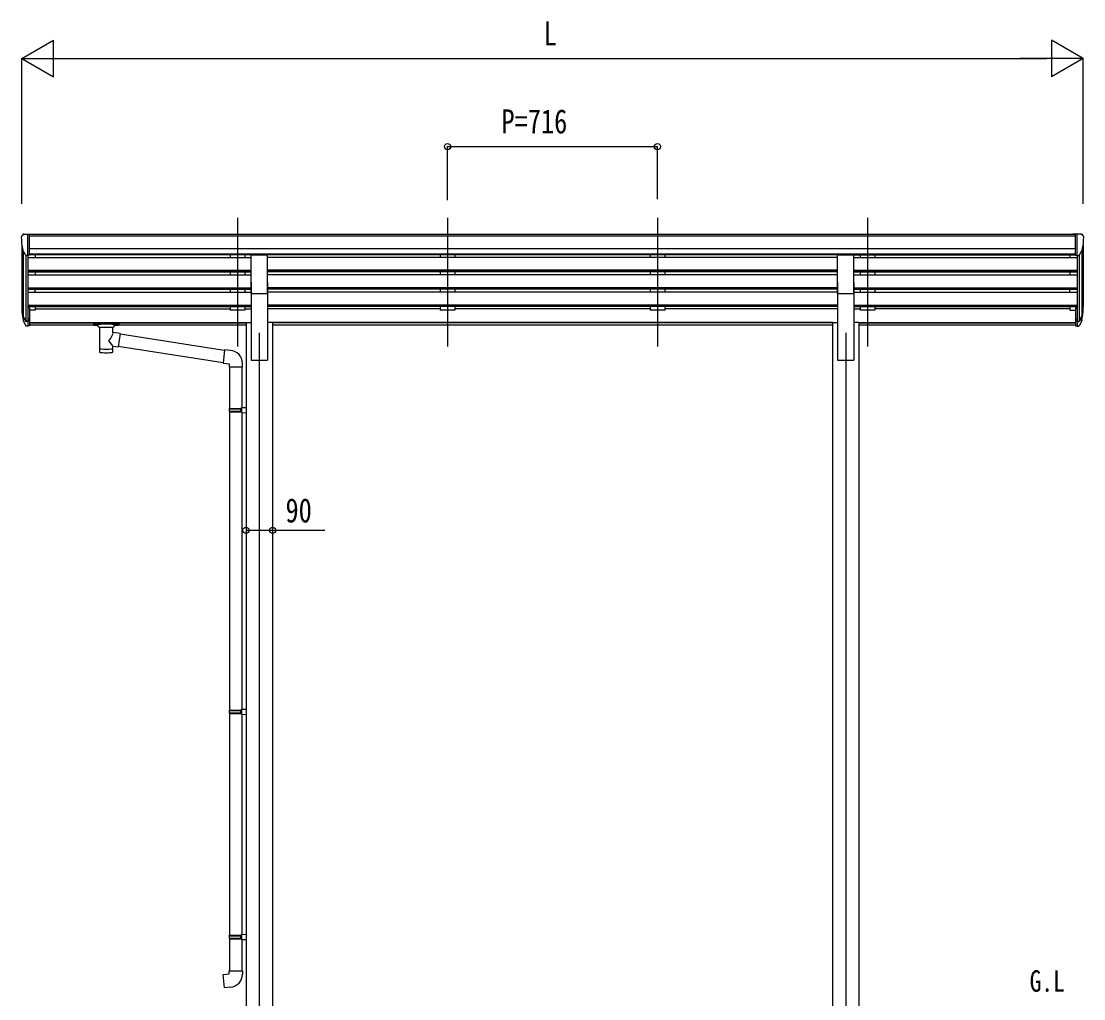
# Model space of a CAD drawing. Units: millimetres, scale not verified. Extents: x -10512 to 10512, y -7425 to 7425.
# Drawn here: x -4054 to -430, y -4675 to -1342 of the extents above; entities that cross this region are included whole.
import ezdxf
from ezdxf.enums import TextEntityAlignment as Align

# ---------------------------------------------------------------- set-up
doc = ezdxf.new("R2010")
doc.units = ezdxf.units.MM
doc.header["$LTSCALE"] = 30
for name, color, linetype in [('0-2_USER1', 3, 'Continuous'), ('0-3_YKK_12', 2, 'Continuous'), ('0-4_YKK_13', 4, 'Continuous'), ('0-5_YKK_A1', 4, 'Continuous'), ('0-6_YKK_D', 6, 'Continuous')]:
    doc.layers.add(name, color=color, linetype=linetype)
doc.styles.add('ＭＳ ゴシック', font='')
doc.styles.get('ＭＳ ゴシック').set_extended_font_data('MS Gothic')

msp = doc.modelspace()

# ---------------------------------------------------------------- linework, layer by layer
at = {"layer": '0-3_YKK_12'}
for p, q in [((-3315.92, -2011.47), (-3315.92, -2450.73)), ((-3315.92, -2011.47), (-3315.92, -2450.73)), ((-2599.92, -2011.47), (-2599.92, -2450.73)), ((-2599.92, -2011.47), (-2599.92, -2450.73)), ((-1883.92, -2011.47), (-1883.92, -2450.73)), ((-1883.92, -2011.47), (-1883.92, -2450.73)), ((-1167.92, -2011.47), (-1167.92, -2450.73)), ((-1167.92, -2011.47), (-1167.92, -2450.73)), ((-3241.92, -2404.04), (-3241.92, -5347.61)), ((-1241.92, -2404.04), (-1241.92, -5347.61))]:
    msp.add_line(p, q, dxfattribs=at)
at = {"layer": '0-4_YKK_13'}
for p, q in [((-4053.92, -2076.59), (-4053.92, -2077.22)), ((-4047.01, -2067.78), (-4051.08, -2073.59)), ((-4043.92, -2067.22), (-4046.25, -2067.36)), ((-4043.92, -2067.22), (-4025.42, -2067.22)), ((-4031.92, -2140.2), (-4031.92, -2067.22)), ((-4025.42, -2067.22), (-4015.42, -2067.3)), ((-4025.42, -2139.2), (-4025.42, -2067.22)), ((-4015.42, -2068.82), (-4015.42, -2067.3)), ((-458.42, -2067.22), (-468.42, -2067.3)), ((-468.42, -2068.82), (-468.42, -2067.3)), ((-458.42, -2139.2), (-458.42, -2067.22)), ((-439.92, -2067.22), (-458.42, -2067.22)), ((-451.92, -2140.2), (-451.92, -2067.22)), ((-439.92, -2067.22), (-437.59, -2067.36)), ((-436.83, -2067.78), (-432.76, -2073.59)), ((-429.92, -2076.59), (-429.92, -2077.22)), ((-4039.55, -2138.39), (-4048.82, -2122.32)), ((-3269.42, -2269.65), (-3269.42, -2137.85)), ((-3269.42, -2137.85), (-3214.42, -2137.85)), ((-3214.42, -2269.65), (-3214.42, -2137.85)), ((-1269.42, -2269.65), (-1269.42, -2137.85)), ((-1269.42, -2137.85), (-1214.42, -2137.85)), ((-1214.42, -2269.65), (-1214.42, -2137.85)), ((-444.3, -2138.39), (-435.02, -2122.32)), ((-4031.92, -2140.2), (-4037.13, -2139.88)), ((-4025.42, -2139.2), (-4031.92, -2139.2)), ((-458.42, -2139.2), (-451.92, -2139.2)), ((-451.92, -2140.2), (-446.71, -2139.88)), ((-3269.42, -2269.65), (-3214.42, -2269.65)), ((-1269.42, -2269.65), (-1214.42, -2269.65)), ((-4031.92, -2319.23), (-4031.92, -2381.12)), ((-4025.42, -2319.23), (-4031.92, -2319.23)), ((-4025.42, -2319.23), (-4025.42, -2380.3)), ((-458.42, -2319.23), (-458.42, -2380.3)), ((-458.42, -2319.23), (-451.92, -2319.23)), ((-451.92, -2319.23), (-451.92, -2381.12)), ((-4049.53, -2345.27), (-4039.36, -2364.45)), ((-4038.35, -2363.2), (-4048.11, -2344.78)), ((-445.49, -2363.2), (-435.73, -2344.78)), ((-434.31, -2345.27), (-444.48, -2364.45)), ((-4046.94, -2362.13), (-4039.36, -2379.62)), ((-4031.92, -2363.95), (-4037.06, -2363.95)), ((-4031.92, -2365.95), (-4036.77, -2365.95)), ((-4031.92, -2381.12), (-4036.77, -2381.12)), ((-4025.42, -2357.55), (-4031.92, -2357.55)), ((-4025.42, -2362.95), (-4031.92, -2362.95)), ((-4025.42, -2380.3), (-4031.92, -2380.3)), ((-3807.92, -2371.21), (-3807.92, -2376.97)), ((-3807.92, -2371.4), (-3807.92, -2372.94)), ((-3805.92, -2370.55), (-3722.92, -2370.55)), ((-3805.92, -2372.73), (-3722.92, -2372.73)), ((-3805.92, -2377.63), (-3791.42, -2377.63)), ((-3791.42, -2383.28), (-3791.42, -2376.73)), ((-3787.32, -2384.2), (-3787.34, -2469.64)), ((-3741.52, -2402.94), (-3741.52, -2384.2)), ((-3737.42, -2383.28), (-3737.42, -2376.73)), ((-3737.42, -2377.63), (-3722.92, -2377.63)), ((-3720.92, -2371.21), (-3720.92, -2376.97)), ((-458.42, -2357.55), (-451.92, -2357.55)), ((-458.42, -2362.95), (-451.92, -2362.95)), ((-458.42, -2380.3), (-451.92, -2380.3)), ((-451.92, -2363.95), (-446.79, -2363.95)), ((-451.92, -2365.95), (-447.08, -2365.95)), ((-451.92, -2381.12), (-447.08, -2381.12)), ((-436.9, -2362.13), (-444.48, -2379.62)), ((-3716.3, -2406.85), (-3741.53, -2402.94)), ((-3716.3, -2406.85), (-3723.32, -2452.11)), ((-3361.32, -2463.98), (-3716.62, -2408.86)), ((-3741.5, -2469.64), (-3741.53, -2448.97)), ((-3741.53, -2449.28), (-3723.32, -2452.11)), ((-3364.99, -2505.92), (-3723.05, -2450.37)), ((-3340.31, -2463.86), (-3361.15, -2462.04)), ((-3345.23, -2519.61), (-3299.23, -2519.61)), ((-3343.12, -2519.61), (-3343.12, -2661.68)), ((-3301.12, -2519.61), (-3301.12, -2659.12)), ((-3299.23, -2519.61), (-3299.23, -2508.69)), ((-3345.12, -2663.68), (-3344.12, -2661.68)), ((-3345.12, -2663.68), (-3301.12, -2663.68)), ((-3345.12, -2663.68), (-3345.12, -2671.68)), ((-3345.12, -2671.68), (-3301.12, -2671.68)), ((-3345.12, -2671.68), (-3344.12, -2673.68)), ((-3344.12, -2661.68), (-3301.12, -2661.68)), ((-3344.12, -2673.68), (-3301.12, -2673.68)), ((-3343.12, -2673.68), (-3343.12, -3690.37)), ((-3305.6, -2663.68), (-3306.03, -2661.68)), ((-3303.12, -2659.18), (-3287.12, -2658.71)), ((-3303.12, -2661.18), (-3303.12, -2659.18)), ((-3303.12, -2661.18), (-3301.12, -2661.18)), ((-3303.12, -2676.18), (-3303.12, -2674.18)), ((-3303.12, -2676.18), (-3287.12, -2676.65)), ((-3301.12, -2676.24), (-3301.12, -3687.81)), ((-3287.12, -2658.71), (-3287.12, -2676.65)), ((-3345.12, -3692.37), (-3344.12, -3690.37)), ((-3345.12, -3692.37), (-3301.12, -3692.37)), ((-3345.12, -3692.37), (-3345.12, -3700.37)), ((-3344.12, -3690.37), (-3301.12, -3690.37)), ((-3305.6, -3692.37), (-3306.03, -3690.37)), ((-3303.12, -3687.87), (-3287.12, -3687.4)), ((-3303.12, -3689.87), (-3303.12, -3687.87)), ((-3303.12, -3689.87), (-3301.12, -3689.87)), ((-3287.12, -3687.4), (-3287.12, -3705.34)), ((-3345.12, -3700.37), (-3301.12, -3700.37)), ((-3345.12, -3700.37), (-3344.12, -3702.37)), ((-3344.12, -3702.37), (-3301.12, -3702.37)), ((-3343.12, -3702.37), (-3343.12, -4458.05)), ((-3303.12, -3704.87), (-3303.12, -3702.87)), ((-3303.12, -3704.87), (-3287.12, -3705.34)), ((-3301.12, -3704.93), (-3301.12, -4455.49)), ((-3303.12, -4455.55), (-3287.12, -4455.08)), ((-3303.12, -4457.55), (-3303.12, -4455.55)), ((-3287.12, -4455.08), (-3287.12, -4473.02)), ((-3345.12, -4460.05), (-3344.12, -4458.05)), ((-3345.12, -4460.05), (-3301.12, -4460.05)), ((-3345.12, -4460.05), (-3345.12, -4468.05)), ((-3345.12, -4468.05), (-3301.12, -4468.05)), ((-3345.12, -4468.05), (-3344.12, -4470.05)), ((-3344.12, -4458.05), (-3301.12, -4458.05)), ((-3344.12, -4470.05), (-3301.12, -4470.05)), ((-3343.12, -4470.05), (-3343.12, -4580.05)), ((-3305.6, -4460.05), (-3306.03, -4458.05)), ((-3303.12, -4457.55), (-3301.12, -4457.55)), ((-3303.12, -4472.55), (-3303.12, -4470.55)), ((-3303.12, -4472.55), (-3287.12, -4473.02)), ((-3301.12, -4472.61), (-3301.12, -4580.05)), ((-3345.12, -4580.05), (-3299.12, -4580.05)), ((-3345.12, -4590.05), (-3345.12, -4580.05)), ((-3299.12, -4580.05), (-3299.12, -4590.97))]:
    msp.add_line(p, q, dxfattribs=at)
for points in [[(-3807.92, -2371.21), (-3807.88, -2371.02), (-3807.8, -2370.88), (-3807.7, -2370.79), (-3807.6, -2370.73), (-3807.48, -2370.68), (-3807.19, -2370.62), (-3806.7, -2370.57), (-3806.16, -2370.55), (-3805.92, -2370.55)], [(-3807.92, -2376.97), (-3807.88, -2377.16), (-3807.8, -2377.3), (-3807.7, -2377.4), (-3807.6, -2377.46), (-3807.48, -2377.5), (-3807.19, -2377.56), (-3806.7, -2377.61), (-3806.16, -2377.63), (-3805.92, -2377.63)], [(-3722.92, -2370.55), (-3722.57, -2370.55), (-3722.04, -2370.58), (-3721.59, -2370.63), (-3721.29, -2370.71), (-3721.12, -2370.8), (-3721, -2370.94), (-3720.93, -2371.12), (-3720.92, -2371.21)], [(-3722.92, -2377.63), (-3722.57, -2377.63), (-3722.04, -2377.6), (-3721.59, -2377.55), (-3721.29, -2377.48), (-3721.12, -2377.38), (-3721, -2377.24), (-3720.93, -2377.06), (-3720.92, -2376.97)], [(-3361.15, -2462.04), (-3365.16, -2507.86), (-3345.23, -2509.61), (-3345.23, -2519.61)], [(-3305.6, -2663.68), (-3305.6, -2671.68), (-3306.03, -2673.68)], [(-3303.12, -2674.18), (-3301.12, -2674.18), (-3301.12, -2661.18)], [(-3305.6, -3692.37), (-3305.6, -3700.37), (-3306.03, -3702.37)], [(-3303.12, -3702.87), (-3301.12, -3702.87), (-3301.12, -3689.87)], [(-3305.6, -4460.05), (-3305.6, -4468.05), (-3306.03, -4470.05)], [(-3303.12, -4470.55), (-3301.12, -4470.55), (-3301.12, -4457.55)], [(-3340.2, -4635.8), (-3361.04, -4637.62), (-3365.05, -4591.8), (-3345.12, -4590.05)]]:
    msp.add_lwpolyline(points, dxfattribs=at)
for centre, radius, start, end in [((-4050.92, -2076.59), 3, 93, 180), ((-3851.92, -2077.22), 202, 180, 192.90261), ((-4046.19, -2068.36), 1, 93.5, 145), ((-437.65, -2068.36), 1, 35, 86.5), ((-631.92, -2077.22), 202, 347.09739, 0), ((-432.92, -2076.59), 3, 0, 87), ((-4036.95, -2136.89), 3, 210, 266.5), ((-446.89, -2136.89), 3, 273.5, 330), ((-3963.26, -2323.11), 89.07, 174.49576, 194.41188), ((-3963.97, -2318.83), 88.05, 177.22392, 197.21071), ((-519.87, -2318.83), 88.05, 342.78929, 2.77608), ((-520.58, -2323.11), 89.07, 345.58812, 5.50424), ((-3918.7, -2326.05), 133.22, 183.27987, 195.71302), ((-565.14, -2326.05), 133.22, 344.28698, 356.72013), ((-4036.77, -2362.95), 3, 210, 270), ((-4036.77, -2378.12), 3, 210, 270), ((-4037.06, -2362.45), 1.5, 210, 270), ((-447.08, -2362.95), 3, 270, 330), ((-447.08, -2378.12), 3, 270, 330), ((-446.79, -2362.45), 1.5, 270, 330), ((-3344.23, -2508.69), 45, 0, 85), ((-3344.12, -4590.97), 45, 275, 0)]:
    msp.add_arc(centre, radius, start, end, dxfattribs=at)
for centre, major_axis, ratio, start_param, end_param in [((-3805.92, -2372.94), (2, 0), 0.109601, 1.5707963, 3.1415927), ((-3764.42, -2383.19), (27.06, 0), 0.069685, 3.1415927, 6.2831853), ((-3764.42, -2376.73), (27, 0), 0.070066, 6.2831853, 9.424778), ((-3753.42, -2380.71), (16, 0), 0.361356, 6.2636979, 6.2831853), ((-3722.92, -2372.94), (2, 0), 0.109601, 0, 1.5707963), ((-3764.43, -2429.48), (-22.81, -26.62), 0.234429, 1.6855472, 3.1268519), ((-3764.42, -2457.2), (22.91, 0), 0.122865, 3.1415927, 6.2831853), ((-3761.87, -2426.84), (20.32, -22.25), 0.045535, 0.0389954, 1.3075346), ((-3764.42, -2469.64), (22.92, 0), 0.101955, 3.1415499, 6.2833984)]:
    msp.add_ellipse(centre, major_axis=major_axis, ratio=ratio, start_param=start_param, end_param=end_param, dxfattribs=at)
at = {"layer": '0-5_YKK_A1'}
for p, q in [((-458.42, -2068.82), (-4025.42, -2068.82)), ((-458.42, -2074.04), (-4025.42, -2074.04)), ((-4051.92, -2105.57), (-4051.92, -2314.56)), ((-4046.95, -2125.56), (-4046.95, -2346.97)), ((-458.42, -2117.57), (-4025.42, -2117.57)), ((-458.42, -2135.42), (-4025.42, -2135.42)), ((-436.89, -2125.56), (-436.89, -2346.97)), ((-431.92, -2105.57), (-431.92, -2314.57)), ((-4037.92, -2139.73), (-4037.93, -2363.66)), ((-4031.92, -2140.2), (-4031.92, -2326.33)), ((-4031.92, -2147.28), (-3269.42, -2147.28)), ((-3269.42, -2138.67), (-4025.42, -2138.67)), ((-4006.92, -2138.67), (-4006.92, -2147.28)), ((-3340.92, -2138.67), (-3340.92, -2147.28)), ((-3290.92, -2138.67), (-3290.92, -2147.28)), ((-1269.42, -2138.67), (-3214.42, -2138.67)), ((-1269.42, -2147.28), (-3214.42, -2147.28)), ((-2624.92, -2138.67), (-2624.92, -2147.28)), ((-2574.92, -2138.67), (-2574.92, -2147.28)), ((-1908.92, -2138.67), (-1908.92, -2147.28)), ((-1858.92, -2138.67), (-1858.92, -2147.28)), ((-458.42, -2138.77), (-1214.42, -2138.77)), ((-1214.42, -2147.28), (-451.92, -2147.28)), ((-1192.92, -2138.67), (-1192.92, -2147.28)), ((-1142.92, -2138.67), (-1142.92, -2147.28)), ((-476.92, -2138.67), (-476.92, -2147.28)), ((-451.92, -2140.2), (-451.92, -2326.33)), ((-445.92, -2139.73), (-445.91, -2363.66)), ((-4031.92, -2190.93), (-3269.42, -2190.93)), ((-4031.92, -2192.12), (-3269.42, -2192.12)), ((-4031.92, -2196.46), (-3269.42, -2196.46)), ((-4031.92, -2206.47), (-3269.42, -2206.47)), ((-4006.92, -2196.46), (-4006.92, -2206.47)), ((-3340.92, -2196.46), (-3340.92, -2206.47)), ((-3290.92, -2196.46), (-3290.92, -2206.47)), ((-1269.42, -2190.93), (-3214.42, -2190.93)), ((-1269.42, -2192.12), (-3214.42, -2192.12)), ((-1269.42, -2196.46), (-3214.42, -2196.46)), ((-1269.42, -2206.47), (-3214.42, -2206.47)), ((-2624.92, -2196.46), (-2624.92, -2206.47)), ((-2574.92, -2196.46), (-2574.92, -2206.47)), ((-1908.92, -2196.46), (-1908.92, -2206.47)), ((-1858.92, -2196.46), (-1858.92, -2206.47)), ((-1214.42, -2190.93), (-451.92, -2190.93)), ((-1214.42, -2192.12), (-451.92, -2192.12)), ((-1214.42, -2196.46), (-451.92, -2196.46)), ((-1214.42, -2206.47), (-451.92, -2206.47)), ((-1192.92, -2196.46), (-1192.92, -2206.47)), ((-1142.92, -2196.46), (-1142.92, -2206.47)), ((-476.92, -2196.46), (-476.92, -2206.47)), ((-3269.42, -2231.38), (-3269.42, -2497.61)), ((-3214.42, -2231.38), (-3214.42, -2497.61)), ((-1269.42, -2231.38), (-1269.42, -2497.61)), ((-1214.42, -2231.38), (-1214.42, -2497.61)), ((-4031.92, -2250.12), (-3269.42, -2250.12)), ((-4031.92, -2251.31), (-3269.42, -2251.31)), ((-4031.92, -2255.65), (-3269.42, -2255.65)), ((-4031.92, -2265.66), (-3269.42, -2265.66)), ((-4006.92, -2265.66), (-4006.92, -2255.65)), ((-3340.92, -2255.65), (-3340.92, -2265.66)), ((-3290.92, -2255.65), (-3290.92, -2265.66)), ((-1269.42, -2250.12), (-3214.42, -2250.12)), ((-1269.42, -2251.31), (-3214.42, -2251.31)), ((-1269.42, -2255.65), (-3214.42, -2255.65)), ((-1269.42, -2265.66), (-3214.42, -2265.66)), ((-2624.92, -2255.65), (-2624.92, -2265.66)), ((-2574.92, -2255.65), (-2574.92, -2265.66)), ((-1908.92, -2255.65), (-1908.92, -2265.66)), ((-1858.92, -2255.65), (-1858.92, -2265.66)), ((-1214.42, -2250.12), (-451.92, -2250.12)), ((-1214.42, -2251.31), (-451.92, -2251.31)), ((-1214.42, -2255.65), (-451.92, -2255.65)), ((-1214.42, -2265.66), (-451.92, -2265.66)), ((-1192.92, -2255.65), (-1192.92, -2265.66)), ((-1142.92, -2255.65), (-1142.92, -2265.66)), ((-476.92, -2265.66), (-476.92, -2255.65)), ((-4031.92, -2309.31), (-3269.42, -2309.31)), ((-4031.92, -2310.5), (-3269.42, -2310.5)), ((-4031.92, -2314.84), (-3269.42, -2314.84)), ((-4006.92, -2314.84), (-4006.92, -2326.97)), ((-3340.92, -2314.84), (-3340.92, -2326.97)), ((-3290.92, -2314.84), (-3290.92, -2326.97)), ((-1269.42, -2309.31), (-3214.42, -2309.31)), ((-1269.42, -2310.5), (-3214.42, -2310.5)), ((-1269.42, -2314.84), (-3214.42, -2314.84)), ((-2624.92, -2314.84), (-2624.92, -2326.97)), ((-2574.92, -2314.84), (-2574.92, -2326.97)), ((-1908.92, -2314.84), (-1908.92, -2326.97)), ((-1858.92, -2314.84), (-1858.92, -2326.97)), ((-1214.42, -2309.31), (-451.92, -2309.31)), ((-1214.42, -2310.5), (-451.92, -2310.5)), ((-1214.42, -2314.84), (-451.92, -2314.84)), ((-1192.92, -2314.84), (-1192.92, -2326.97)), ((-1142.92, -2314.84), (-1142.92, -2326.97)), ((-476.92, -2314.84), (-476.92, -2326.97)), ((-4006.92, -2326.97), (-4025.42, -2326.97)), ((-4006.92, -2322.02), (-3340.92, -2322.02)), ((-3290.92, -2326.97), (-3340.92, -2326.97)), ((-3290.92, -2322.02), (-3269.42, -2322.02)), ((-2624.92, -2322.02), (-3214.42, -2322.02)), ((-2574.92, -2326.97), (-2624.92, -2326.97)), ((-1908.92, -2322.02), (-2574.92, -2322.02)), ((-1858.92, -2326.97), (-1908.92, -2326.97)), ((-1269.42, -2322.02), (-1858.92, -2322.02)), ((-1214.42, -2322.02), (-1192.92, -2322.02)), ((-1142.92, -2326.97), (-1192.92, -2326.97)), ((-476.92, -2322.02), (-1142.92, -2322.02)), ((-476.92, -2326.97), (-458.42, -2326.97)), ((-4025.42, -2369.04), (-3287.12, -2369.04)), ((-4025.42, -2370.44), (-3287.12, -2370.44)), ((-3791.42, -2378.12), (-4025.42, -2378.12)), ((-3287.12, -2378.12), (-3737.42, -2378.12)), ((-3287.12, -2368.61), (-3287.12, -5197.61)), ((-3287.12, -2368.61), (-3269.42, -2368.61)), ((-3196.72, -2368.61), (-3214.42, -2368.61)), ((-3196.72, -2368.61), (-3196.72, -5197.61)), ((-1287.12, -2369.04), (-3196.72, -2369.04)), ((-1287.12, -2370.44), (-3196.72, -2370.44)), ((-1287.12, -2378.12), (-3196.72, -2378.12)), ((-1287.12, -2368.61), (-1287.12, -5197.61)), ((-1287.12, -2368.61), (-1269.42, -2368.61)), ((-1196.72, -2368.61), (-1214.42, -2368.61)), ((-1196.72, -2368.61), (-1196.72, -5197.61)), ((-1196.72, -2369.04), (-458.42, -2369.04)), ((-1196.72, -2370.44), (-458.42, -2370.44)), ((-458.42, -2378.12), (-1196.72, -2378.12)), ((-3269.42, -2497.61), (-3214.42, -2497.61)), ((-1269.42, -2497.61), (-1214.42, -2497.61))]:
    msp.add_line(p, q, dxfattribs=at)
at = {"layer": '0-6_YKK_D'}
for p, q in [((-4051.92, -1468.82), (-3943.67, -1406.32)), ((-3943.67, -1531.32), (-3943.67, -1406.32)), ((-431.92, -1468.82), (-540.17, -1406.32)), ((-540.17, -1406.32), (-540.17, -1531.32)), ((-4051.92, -1964.23), (-4051.92, -1467.82)), ((-4051.92, -1468.82), (-3943.67, -1531.32)), ((-4051.92, -1468.82), (-3835.41, -1468.82)), ((-3926.92, -1468.82), (-556.92, -1468.82)), ((-431.92, -1468.82), (-648.43, -1468.82)), ((-431.92, -1468.82), (-540.17, -1531.32)), ((-431.92, -1964.23), (-431.92, -1467.82)), ((-2599.92, -1951.27), (-2599.92, -1767.82)), ((-2599.92, -1768.82), (-1883.92, -1768.82)), ((-1883.92, -1948.39), (-1883.92, -1767.82))]:
    msp.add_line(p, q, dxfattribs=at)
msp.add_lwpolyline([(-3287.12, -3077.16), (-3196.72, -3077.16), (-3018.89, -3077.16)], dxfattribs=at)
for centre in [(-2599.92, -1768.82), (-1883.92, -1768.82), (-3287.12, -3077.16), (-3196.72, -3077.16)]:
    msp.add_circle(centre, 10.62, dxfattribs=at)

# ---------------------------------------------------------------- texts
at = {"layer": '0-2_USER1', "style": 'ＭＳ ゴシック', "width": 0.8}
msp.add_text('G.L', height=73.31, dxfattribs=at).set_placement((-614.5, -4673), align=Align.BOTTOM_LEFT)
at = {"layer": '0-6_YKK_D', "style": 'ＭＳ ゴシック', "width": 0.8}
for s, p in [('L', (-2271.92, -1448.82)), ('P=716', (-2415.92, -1748.82)), ('90', (-3152.55, -3075.5))]:
    msp.add_text(s, height=82.48, dxfattribs=at).set_placement(p, align=Align.BOTTOM_LEFT)

doc.saveas('drawing.dxf')
